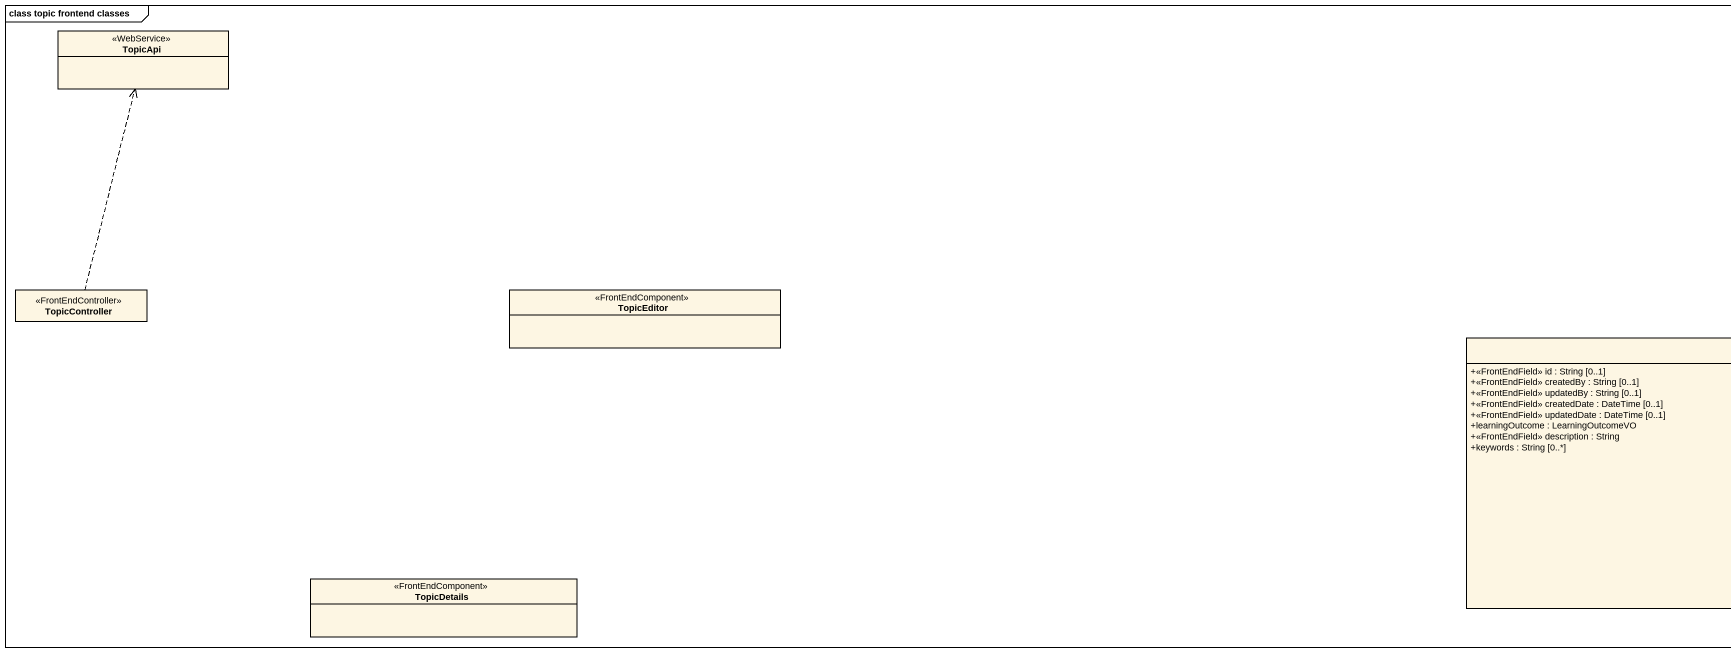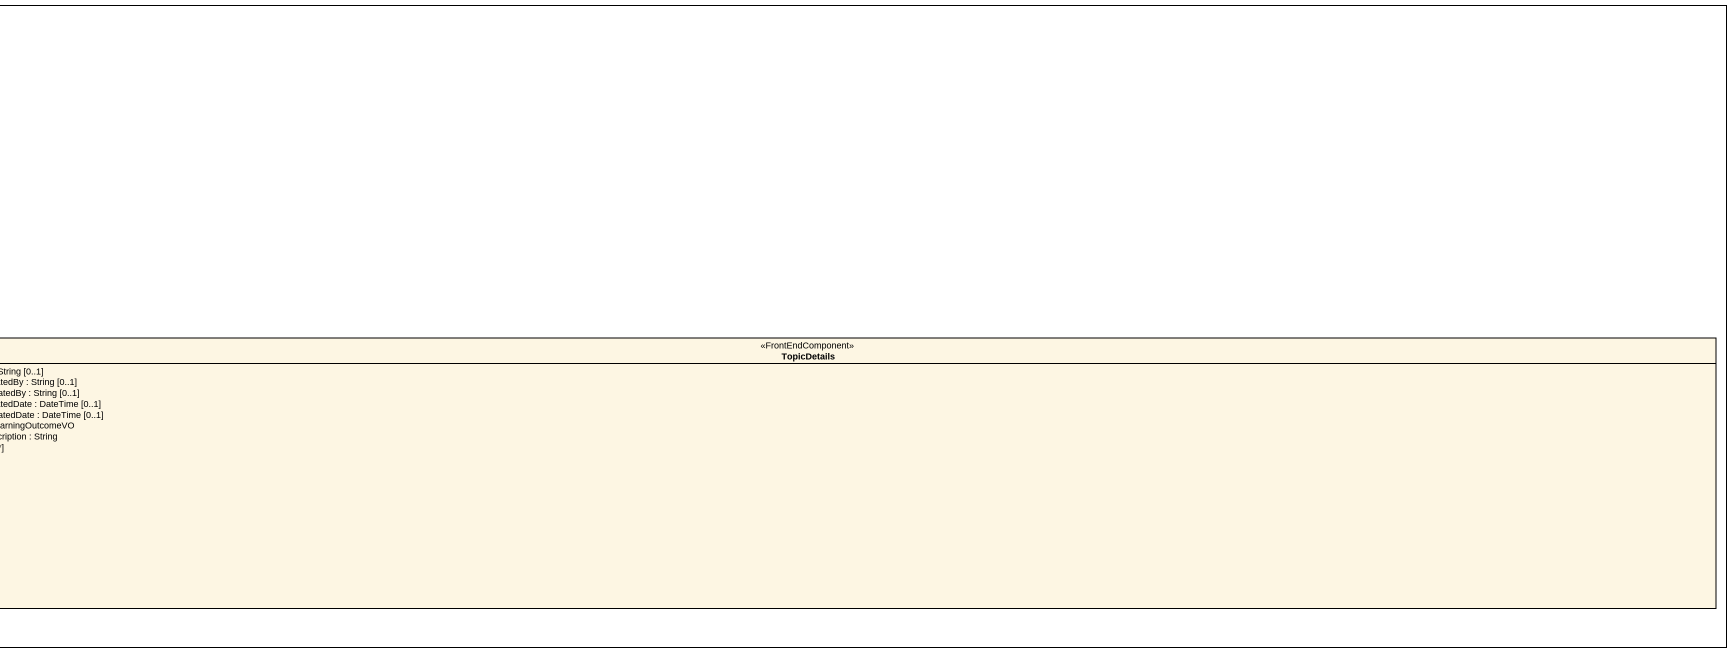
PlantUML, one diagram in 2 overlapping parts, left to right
@startuml
mainframe class topic frontend classes
hide circle
hide empty members
skinparam classAttributeIconSize 0
class TopicApi <<WebService>>
class TopicController <<FrontEndController>>
class TopicEditor <<FrontEndComponent>>
class TopicDetails <<FrontEndComponent>> {
  +<<FrontEndField>> id : String [0..1]
  +<<FrontEndField>> createdBy : String [0..1]
  +<<FrontEndField>> updatedBy : String [0..1]
  +<<FrontEndField>> createdDate : DateTime [0..1]
  +<<FrontEndField>> updatedDate : DateTime [0..1]
  +learningOutcome : LearningOutcomeVO
  +<<FrontEndField>> description : String
  +keywords : String [0..*]
}
class "TopicDetails" as TopicDetails_2 <<FrontEndComponent>>
TopicController .up.> TopicApi
@enduml
